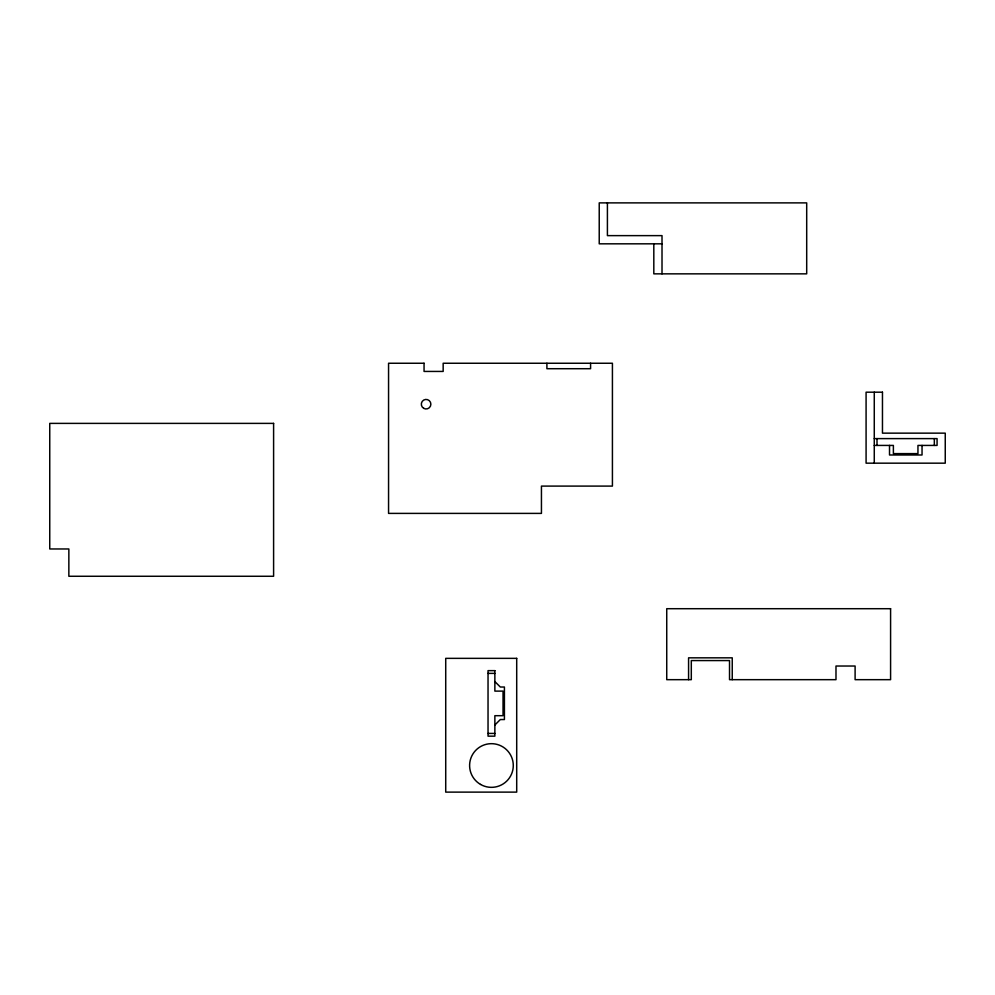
<?xml version="1.0" encoding="UTF-8"?>
<svg xmlns="http://www.w3.org/2000/svg" width="995" height="995" viewBox="0 0 995 995"><rect width="100%" height="100%" fill="white"/><g stroke="black" fill="none" stroke-linecap="round" stroke-linejoin="round"><path stroke-width="1.49" d="M494.863 725.007L500.323 719.547L504.415 719.547L504.415 687.023L500.323 687.023L494.863 681.563M662.011 243.825L599.226 243.825L599.226 202.88L806.696 202.88L806.696 273.849L653.814 273.849L653.814 243.825M874.269 438.608L937.066 438.608L937.066 445.424L917.95 445.424L917.95 453.62L893.386 453.62L893.386 445.424L874.269 445.424M488.035 673.379L494.863 673.379M488.035 733.427L494.863 733.427M934.33 438.608L934.33 445.424M922.042 445.424L922.042 454.989L889.518 454.989L889.518 445.424M877.005 438.608L877.005 445.424M874.269 392.192L874.269 463.172M732.245 679.672L732.245 657.832L688.577 657.832L688.577 679.672M662.011 273.849L662.011 235.628L607.41 235.628L607.41 202.88M590.582 363.25L590.582 368.71L546.902 368.71L546.902 363.25M424.057 363.25L388.56 363.25L388.56 513.395L541.442 513.395L541.442 486.095L612.422 486.095L612.422 363.25L443.161 363.25L443.161 371.433L424.057 371.433L424.057 363.25M882.465 392.192L866.085 392.192L866.085 463.172L945.25 463.172L945.25 433.148L882.465 433.148L882.465 392.192M273.6 423.385L49.75 423.385L49.75 548.966L68.854 548.966L68.854 576.267L273.6 576.267L273.6 423.385M890.587 608.704L666.737 608.704L666.737 679.672L691.301 679.672L691.301 660.568L729.522 660.568L729.522 679.672L835.987 679.672L835.987 666.028L855.103 666.028L855.103 679.672L890.587 679.672L890.587 608.704M516.703 658.354L445.723 658.354L445.723 792.119L516.703 792.119L516.703 658.354M494.863 670.642L488.035 670.642L488.035 736.163L494.863 736.163L494.863 715.691L503.047 715.691L503.047 691.115L494.863 691.115L494.863 670.642M480.523 784.421A21.84 21.84 0 0 0 513.283 765.503A21.84 21.84 0 0 0 480.523 746.598A21.84 21.84 0 0 0 480.523 784.421M423.708 408.336A4.776 4.776 0 0 0 430.872 404.194A4.776 4.776 0 0 0 423.708 400.065A4.776 4.776 0 0 0 423.708 408.336"/></g></svg>
